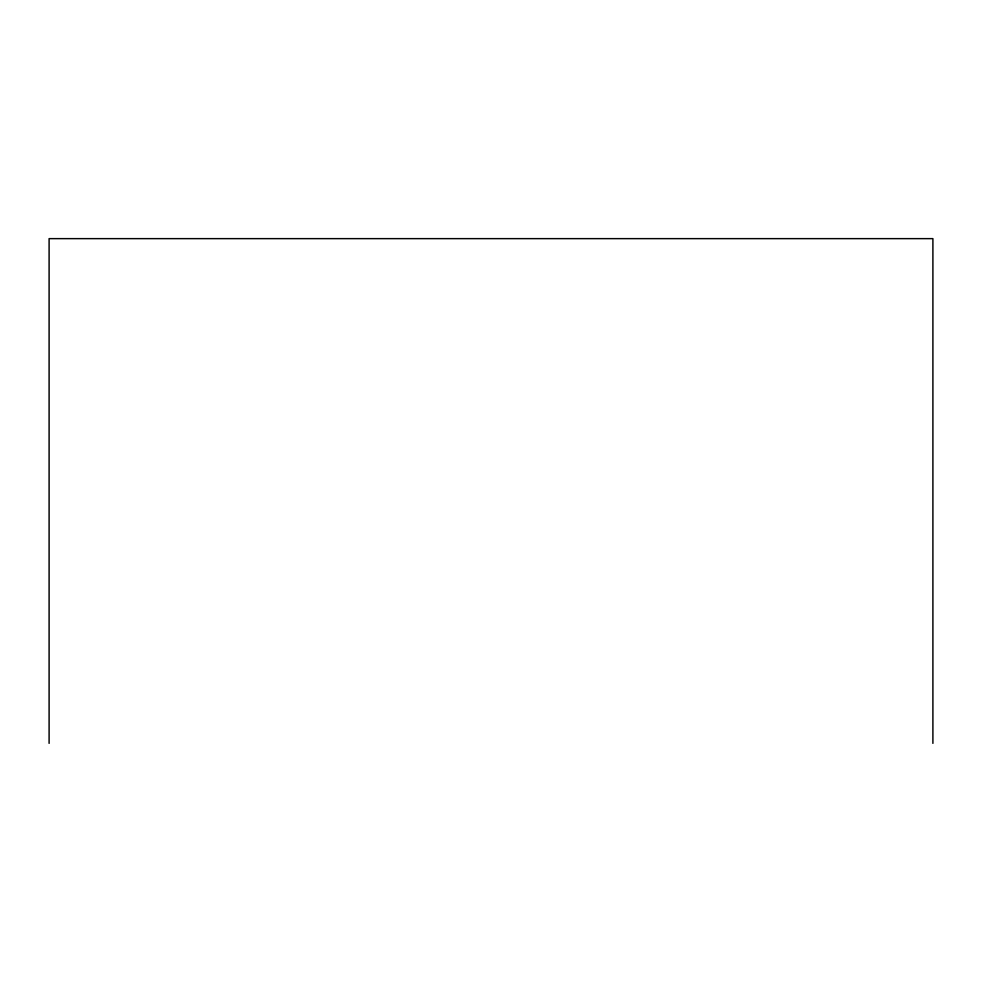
<?xml version="1.0" encoding="UTF-8"?>
<svg xmlns="http://www.w3.org/2000/svg" width="982" height="982" viewBox="0 0 982 982"><rect width="100%" height="100%" fill="white"/><g stroke="black" fill="none" stroke-linecap="round" stroke-linejoin="round"><path stroke-width="1.47" d="M932.9 743.362L932.9 238.638L49.1 238.638L49.1 743.362"/></g></svg>
